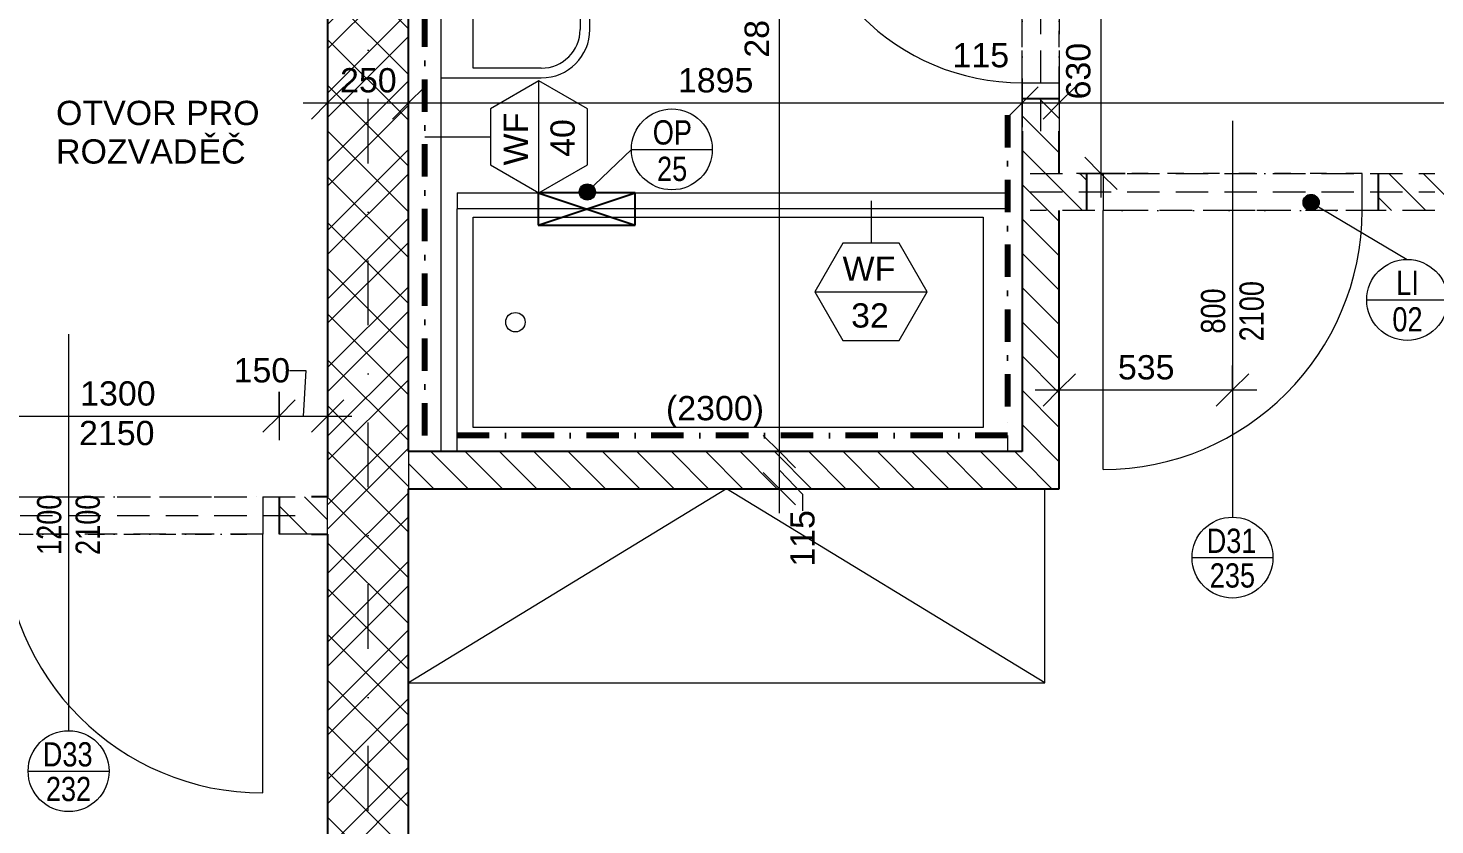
# Model space of a CAD drawing. Header units: millimetres. Extents: x -7705 to 38927, y -2985 to 72287.
# Drawn here: x -902 to 3443, y 59916 to 62379 of the extents above; entities that cross this region are included whole.
import ezdxf

# ---------------------------------------------------------------- set-up
doc = ezdxf.new("R2010")
doc.units = ezdxf.units.MM
for name, pattern in [('HA_Dash_3mm-S1mm', [150, 100, -50]), ('HA_DashDot_10mm-S3mm', [500, 200, -150, 0, -150]), ('HA_DashDot_2_2mm-S0_6mm', [110, 50, -30, 0, -30]), ('HA_DashDot_4mm-S1mm', [200, 100, -50, 0, -50])]:
    doc.linetypes.add(name, pattern=pattern)
for name, color, linetype, lineweight in [('A-____-____-DIMS', 9, 'Continuous', 5), ('A-____-____-DIMS-50', 9, 'Continuous', 5), ('A-____-____-IDEN', 9, 'Continuous', 9), ('A-DETL-____-OTLN', 9, 'Continuous', 25), ('A-DOOR-____-IDEN', 9, 'Continuous', 9), ('A-DOOR-____-MCUT', 9, 'HA_DashDot_2_2mm-S0_6mm', 9), ('A-DOOR-____-OTLN', 9, 'Continuous', 9), ('A-DOOR-FRAM-MCUT', 9, 'Continuous', 9), ('A-GENM-____-HDLN', 9, 'HA_Dash_3mm-S1mm', 9), ('A-GENM-____-IDEN', 9, 'Continuous', 9), ('A-GENM-____-OTLN', 9, 'Continuous', 9), ('A-WALL-____-IDEN', 9, 'Continuous', 9), ('A-WALL-____-MCUT', 9, 'Continuous', 25), ('A-WALL-____-PATT', 9, 'Continuous', 25), ('I-FURN-____-OTLN', 9, 'Continuous', 9), ('I-WALL-____-MCUT', 9, 'Continuous', 25), ('I-WALL-____-OTLN', 9, 'Continuous', 9), ('P-SANR-FIXT-OTLN', 9, 'Continuous', 9), ('S-GRID-____-OTLN', 9, 'Continuous', 5)]:
    doc.layers.add(name, color=color, linetype=linetype, lineweight=lineweight)
doc.styles.add('Arial_1', font='arial.ttf', dxfattribs={"height": 75})
doc.styles.add('Arial_2', font='arial.ttf', dxfattribs={"width": 0.8, "height": 75})
doc.dimstyles.new('Inner_Dimensions', dxfattribs={"dimscale": 304.8, "dimtxt": 76.519455, "dimasz": 0.328084, "dimexe": 0.246063, "dimexo": 0.0625, "dimgap": 0.032808, "dimtad": 1, "dimdec": 0, "dimzin": 0, "dimdsep": 46, "dimtxsty": 'Arial_1', "dimblk1": 'OBLIQUE', "dimblk2": 'OBLIQUE', "dimsah": 1, "dimcen": 0.09, "dimdle": 0.246063, "dimazin": 0, "dimtfac": 1, "dimtdec": 4, "dimtix": 1, "dimtmove": 0, "dimatfit": 3, "dimfxl": 0.246063, "dimfxlon": 1, "dimtvp": 1, "dimtolj": 1, "dimtzin": 0, "dimlwd": 9, "dimlwe": 9, "dimarcsym": 2})
doc.dimstyles.new('Inner_Dimensions_1', dxfattribs={"dimscale": 304.8, "dimtxt": 76.519455, "dimasz": 0.328084, "dimexe": 0.246063, "dimexo": 0.0625, "dimgap": 0.032808, "dimtad": 1, "dimdec": 0, "dimzin": 0, "dimdsep": 46, "dimtxsty": 'Arial_1', "dimblk1": 'OBLIQUE', "dimblk2": 'OBLIQUE', "dimsah": 1, "dimcen": 0.09, "dimdle": 0.246063, "dimazin": 0, "dimtfac": 1, "dimtdec": 4, "dimtix": 1, "dimtmove": 2, "dimatfit": 3, "dimfxl": 0.246063, "dimfxlon": 1, "dimtvp": 1, "dimtolj": 1, "dimtzin": 0, "dimlwd": 9, "dimlwe": 9, "dimarcsym": 2})
doc.dimstyles.new('Inner_Dimensions_2', dxfattribs={"dimscale": 304.8, "dimtxt": 76.519455, "dimasz": 0.328084, "dimexe": 0.246063, "dimexo": 0.0625, "dimgap": 0.032808, "dimtad": 1, "dimdec": 0, "dimzin": 0, "dimdsep": 46, "dimtxsty": 'Arial_1', "dimblk1": 'OBLIQUE', "dimblk2": 'OBLIQUE', "dimsah": 1, "dimcen": 0.09, "dimdle": 0.246063, "dimazin": 0, "dimtfac": 1, "dimtdec": 4, "dimtix": 1, "dimtmove": 1, "dimatfit": 3, "dimfxl": 0.246063, "dimfxlon": 1, "dimtvp": 1, "dimtolj": 1, "dimtzin": 0, "dimlwd": 9, "dimlwe": 9, "dimarcsym": 2})
pattern_1 = [(135, (0, 0), (-53.03301, -53.03301), [])]

# ---------------------------------------------------------------- blocks, each defined once
blk = doc.blocks.new('HA_DR_Single_Swing_Solid - In_BJ_800x2100-2000414-DPS_1NP-D')
at = {"layer": 'A-DOOR-____-MCUT'}
for p, q in [((-400, 57.5), (400, 57.5)), ((-400, -57.5), (400, -57.5))]:
    blk.add_line(p, q, dxfattribs=at)
at = {"layer": 'A-DOOR-____-OTLN', "lineweight": 5}
blk.add_line((400, 857.5), (400, 57.5), dxfattribs=at)
blk.add_arc((400, 57.5), 800, 90, 180, dxfattribs=at)
at = {"layer": 'A-DOOR-FRAM-MCUT'}
for p, q in [((-400, 57.5), (-400, -57.5)), ((400, -57.5), (400, 57.5))]:
    blk.add_line(p, q, dxfattribs=at)
blk = doc.blocks.new('HA_DR_Single_Swing_Solid - In_BJ_700x2100-2000418-DPS_1NP-D')
at = {"layer": 'A-DOOR-____-MCUT'}
for p, q in [((-350, 57.5), (350, 57.5)), ((-350, -57.5), (350, -57.5))]:
    blk.add_line(p, q, dxfattribs=at)
at = {"layer": 'A-DOOR-____-OTLN', "lineweight": 5}
blk.add_line((350, 757.5), (350, 57.5), dxfattribs=at)
blk.add_arc((350, 57.5), 700, 90, 180, dxfattribs=at)
at = {"layer": 'A-DOOR-FRAM-MCUT'}
for p, q in [((-350, 57.5), (-350, -57.5)), ((350, -57.5), (350, 57.5))]:
    blk.add_line(p, q, dxfattribs=at)
blk = doc.blocks.new('HA_DR_Double_Swing_Solid - In_BJ_1200x2100_800-1652993-DPS_1NP-D')
at = {"layer": 'A-DOOR-____-MCUT'}
for p, q in [((-600, 57.5), (600, 57.5)), ((-600, -57.5), (600, -57.5))]:
    blk.add_line(p, q, dxfattribs=at)
at = {"layer": 'A-DOOR-____-OTLN', "lineweight": 5}
for p, q in [((-253.6, -257.5), (-599.9, -57.5)), ((600, -857.5), (600, -57.5))]:
    blk.add_line(p, q, dxfattribs=at)
for centre, radius, start, end in [((-600, -57.5), 400, 330, 0), ((600, -57.5), 800, 180, 270)]:
    blk.add_arc(centre, radius, start, end, dxfattribs=at)
at = {"layer": 'A-DOOR-FRAM-MCUT'}
for p, q in [((-600, -57.5), (-600, 57.5)), ((600, 57.5), (600, -57.5))]:
    blk.add_line(p, q, dxfattribs=at)
blk = doc.blocks.new('ABMV_Bathtub_Generic - 800x1700-V4-DPS_1NP-D')
at = {"layer": 'P-SANR-FIXT-OTLN'}
for p, q in [((750, 1700), (800, 1700)), ((750, 1700), (800, 1700)), ((75, 50), (75, 1625)), ((75, 1625), (725, 1625)), ((75, 1625), (725, 1625)), ((75, 50), (75, 1625)), ((725, 1625), (725, 50)), ((725, 1625), (725, 50)), ((725, 50), (75, 50)), ((725, 50), (75, 50)), ((800, 0), (50, 0)), ((800, 0), (50, 0))]:
    blk.add_line(p, q, dxfattribs=at)
blk.add_circle((400, 180), 30, dxfattribs=at)
blk = doc.blocks.new('ABMV_WashBasin_Generic - 550x460-1459494-DPS_1NP-D')
at = {"layer": 'P-SANR-FIXT-OTLN'}
for p, q in [((250, 510), (0, 510)), ((0, 480), (250, 480)), ((-150, 360), (-150, 50)), ((-120, 150), (-120, 360)), ((370, 360), (370, 150)), ((400, 50), (400, 360)), ((370, 150), (-120, 150))]:
    blk.add_line(p, q, dxfattribs=at)
for centre, radius, start, end in [((0, 360), 150, 90, 180), ((0, 360), 120, 90, 180), ((250, 360), 150, 360, 90), ((250, 360), 120, 360, 90), ((125, 200), 20, 90, 270), ((125, 200), 20, 270, 90)]:
    blk.add_arc(centre, radius, start, end, dxfattribs=at)
blk = doc.blocks.new('NAB_Šatní_skříň_ADNS - 600x2000xšířka-1653378-DPS_1NP-D')
at = {"layer": 'I-FURN-____-OTLN'}
for p, q in [((0, 600), (982.5, 0)), ((0, 600), (0, 0)), ((1964.9, 600), (0.1, 600)), ((982.5, 0), (1965, 600))]:
    blk.add_line(p, q, dxfattribs=at)
blk = doc.blocks.new('HA_GM_Tiling_LineBased - Generic Tiles-1951463-DPS_1NP-D')
at = {"layer": 'A-GENM-____-OTLN', "linetype": 'HA_DashDot_4mm-S1mm', "lineweight": 80}
blk.add_line((50, -50), (1040, -50), dxfattribs=at)
blk = doc.blocks.new('HA_GM_Tiling_LineBased - Generic Tiles-1951464-DPS_1NP-D')
at = {"layer": 'A-GENM-____-OTLN', "linetype": 'HA_DashDot_4mm-S1mm', "lineweight": 80}
blk.add_line((50, -50), (1850, -50), dxfattribs=at)
blk = doc.blocks.new('HA_GM_Tiling_LineBased - Generic Tiles-1951465-DPS_1NP-D')
at = {"layer": 'A-GENM-____-OTLN', "linetype": 'HA_DashDot_4mm-S1mm', "lineweight": 80}
blk.add_line((50, -50), (2070, -50), dxfattribs=at)
blk = doc.blocks.new('TB_Porotherm KP11_5_1500mm - TB_Porotherm KP11_5_1500mm-1841486-DPS_1NP-D')
at = {"layer": 'A-GENM-____-HDLN'}
for p, q in [((-750, 57.5), (750, 57.5)), ((-750, 0), (750, 0)), ((750, -57.5), (-750, -57.5))]:
    blk.add_line(p, q, dxfattribs=at)
blk = doc.blocks.new('TB_Porotherm KP11_5_1250mm - TB_Porotherm KP11_5_1250mm-1840670-DPS_1NP-D')
at = {"layer": 'A-GENM-____-HDLN'}
for p, q in [((-625, 57.5), (625, 57.5)), ((-625, 0), (625, 0)), ((625, -57.5), (-625, -57.5))]:
    blk.add_line(p, q, dxfattribs=at)
blk = doc.blocks.new('TB_Porotherm KP11_5_1000mm - TB_Porotherm KP11_5_1000mm-1834151-DPS_1NP-D')
at = {"layer": 'A-GENM-____-HDLN'}
for p, q in [((-500, 57.5), (500, 57.5)), ((-500, 0), (500, 0)), ((500, -57.5), (-500, -57.5))]:
    blk.add_line(p, q, dxfattribs=at)
blk = doc.blocks.new('DIMBLOCK15-DPS_1NP-D')
at = {"layer": 'A-____-____-DIMS-50', "lineweight": 9}
for p, q in [((23.2, 62222.7), (23.2, 62072.7)), ((23.2, 62147.7), (23.2, 62222.7)), ((273.2, 62222.7), (273.2, 62072.7)), ((273.2, 62147.7), (273.2, 62222.7)), ((23.2, 62147.7), (73.2, 62197.7)), ((273.2, 62147.7), (323.2, 62197.7)), ((-51.8, 62147.7), (273.2, 62147.7)), ((23.2, 62147.7), (-26.8, 62097.7)), ((273.2, 62147.7), (223.2, 62097.7))]:
    blk.add_line(p, q, dxfattribs=at)
at = {"layer": 'A-____-____-DIMS-50', "color": 0, "lineweight": 9, "insert": (61.7, 62255.1), "char_height": 75, "width": 207.662, "attachment_point": 1, "line_spacing_factor": 0.941778, "style": 'Arial_1'}
blk.add_mtext('250', dxfattribs=at)
blk = doc.blocks.new('_Oblique')
at = {"color": 0, "linetype": 'ByBlock', "lineweight": -2}
blk.add_line((-0.5, -0.5), (0.5, 0.5), dxfattribs=at)
blk = doc.blocks.new('DIMBLOCK16-DPS_1NP-D')
at = {"layer": 'A-____-____-DIMS-50', "lineweight": 9}
for p, q in [((273.2, 62222.7), (273.2, 62072.7)), ((273.2, 62147.7), (273.2, 62222.7)), ((2168.2, 62222.7), (2168.2, 62072.7)), ((2168.2, 62147.7), (2168.2, 62222.7)), ((273.2, 62147.7), (323.2, 62197.7)), ((2168.2, 62147.7), (2218.2, 62197.7)), ((273.2, 62147.7), (223.2, 62097.7)), ((273.2, 62147.7), (2168.2, 62147.7)), ((2168.2, 62147.7), (2118.2, 62097.7))]:
    blk.add_line(p, q, dxfattribs=at)
at = {"layer": 'A-____-____-DIMS-50', "color": 0, "lineweight": 9, "insert": (1105.3, 62255.1), "char_height": 75, "width": 276.883, "attachment_point": 1, "line_spacing_factor": 0.941778, "style": 'Arial_1'}
blk.add_mtext('1895', dxfattribs=at)
blk = doc.blocks.new('DIMBLOCK17-DPS_1NP-D')
at = {"layer": 'A-____-____-DIMS-50', "lineweight": 9}
for p, q in [((2168.2, 62222.7), (2168.2, 62072.7)), ((2168.2, 62147.7), (2168.2, 62222.7)), ((2283.2, 62222.7), (2283.2, 62072.7)), ((2283.2, 62147.7), (2283.2, 62222.7)), ((2168.2, 62147.7), (2218.2, 62197.7)), ((2283.2, 62147.7), (2333.2, 62197.7)), ((2168.2, 62147.7), (2118.2, 62097.7)), ((2168.2, 62147.7), (2283.2, 62147.7)), ((2283.2, 62147.7), (2233.2, 62097.7))]:
    blk.add_line(p, q, dxfattribs=at)
at = {"layer": 'A-____-____-DIMS-50', "color": 0, "lineweight": 9, "insert": (1953.4, 62332.7), "char_height": 75, "width": 207.662, "attachment_point": 1, "line_spacing_factor": 0.941778, "style": 'Arial_1'}
blk.add_mtext('115', dxfattribs=at)
blk = doc.blocks.new('DIMBLOCK18-DPS_1NP-D')
at = {"layer": 'A-____-____-DIMS-50', "lineweight": 9}
for p, q in [((2283.2, 62222.7), (2283.2, 62072.7)), ((2283.2, 62147.7), (2283.2, 62222.7)), ((5573.2, 62222.7), (5573.2, 62072.7)), ((5573.2, 62147.7), (5573.2, 62222.7)), ((2283.2, 62147.7), (2333.2, 62197.7)), ((5573.2, 62147.7), (5623.2, 62197.7)), ((2283.2, 62147.7), (2233.2, 62097.7)), ((2283.2, 62147.7), (5573.2, 62147.7)), ((5573.2, 62147.7), (5523.2, 62097.7))]:
    blk.add_line(p, q, dxfattribs=at)
at = {"layer": 'A-____-____-DIMS-50', "color": 0, "lineweight": 9, "insert": (3812.8, 62255.1), "char_height": 75, "width": 276.883, "attachment_point": 1, "line_spacing_factor": 0.941778, "style": 'Arial_1'}
blk.add_mtext('3290', dxfattribs=at)
blk = doc.blocks.new('DIMBLOCK46-DPS_1NP-D')
at = {"layer": 'A-____-____-DIMS-50', "lineweight": 9}
for p, q in [((1418.6, 61069.9), (1368.6, 61119.9)), ((1343.6, 61069.9), (1493.6, 61069.9)), ((1418.6, 61069.9), (1343.6, 61069.9)), ((1418.6, 60879.9), (1418.6, 61069.9)), ((1418.6, 61069.9), (1468.6, 61019.9)), ((1418.6, 60954.9), (1368.6, 61004.9)), ((1490.6, 60937.3), (1418.6, 61012.4)), ((1343.6, 60954.9), (1493.6, 60954.9)), ((1418.6, 60954.9), (1343.6, 60954.9)), ((1418.6, 60954.9), (1468.6, 60904.9)), ((1490.6, 60887.3), (1490.6, 60937.3))]:
    blk.add_line(p, q, dxfattribs=at)
at = {"layer": 'A-____-____-DIMS-50', "color": 0, "lineweight": 9, "insert": (1452.1, 60714.3), "char_height": 75, "width": 207.662, "attachment_point": 1, "rotation": 90, "line_spacing_factor": 0.941778, "style": 'Arial_1'}
blk.add_mtext('115', dxfattribs=at)
blk = doc.blocks.new('DIMBLOCK47-DPS_1NP-D')
at = {"layer": 'A-____-____-DIMS-50', "lineweight": 9}
for p, q in [((1418.6, 61069.9), (1418.6, 63979.9)), ((1418.6, 63904.9), (1368.6, 63954.9)), ((1343.6, 63904.9), (1493.6, 63904.9)), ((1418.6, 63904.9), (1343.6, 63904.9)), ((1418.6, 63904.9), (1468.6, 63854.9)), ((1418.6, 61069.9), (1368.6, 61119.9)), ((1343.6, 61069.9), (1493.6, 61069.9)), ((1418.6, 61069.9), (1343.6, 61069.9)), ((1418.6, 61069.9), (1468.6, 61019.9))]:
    blk.add_line(p, q, dxfattribs=at)
at = {"layer": 'A-____-____-DIMS-50', "color": 0, "lineweight": 9, "insert": (1311.2, 62287.4), "char_height": 75, "width": 276.883, "attachment_point": 1, "rotation": 90, "line_spacing_factor": 0.941778, "style": 'Arial_1'}
blk.add_mtext('2835', dxfattribs=at)
blk = doc.blocks.new('HA_TAG_Door_TypeMark_wDimensions - Scale50_Right with Bouble-921060-DPS_1NP-D')
at = {"layer": 'A-DOOR-____-IDEN'}
for p, q in [((0, 5), (0, -19.5)), ((-2.5, -22), (2.5, -22))]:
    blk.add_line(p, q, dxfattribs=at)
blk.add_circle((0, -22), 2.5, dxfattribs=at)
blk = doc.blocks.new('DIMBLOCK167-DPS_1NP-D')
at = {"layer": 'A-____-____-DIMS-50', "lineweight": 9}
for p, q in [((2411.6, 62634.9), (2411.6, 61854.9)), ((2411.6, 62559.9), (2361.6, 62609.9)), ((2486.6, 62559.9), (2336.6, 62559.9)), ((2411.6, 62559.9), (2461.6, 62509.9)), ((2411.6, 62559.9), (2486.6, 62559.9)), ((2411.6, 61929.9), (2361.6, 61979.9)), ((2486.6, 61929.9), (2336.6, 61929.9)), ((2411.6, 61929.9), (2461.6, 61879.9)), ((2411.6, 61929.9), (2486.6, 61929.9))]:
    blk.add_line(p, q, dxfattribs=at)
at = {"layer": 'A-____-____-DIMS-50', "color": 0, "lineweight": 9, "insert": (2304.2, 62158.4), "char_height": 75, "width": 207.662, "attachment_point": 1, "rotation": 90, "line_spacing_factor": 0.941778, "style": 'Arial_1'}
blk.add_mtext('630', dxfattribs=at)
blk = doc.blocks.new('DIMBLOCK168-DPS_1NP-D')
at = {"layer": 'A-____-____-DIMS-50', "lineweight": 9}
for p, q in [((2283.2, 61335.6), (2283.2, 61185.6)), ((2283.2, 61260.6), (2283.2, 61335.6)), ((2283.2, 61260.6), (2333.2, 61310.6)), ((2818.2, 61335.6), (2818.2, 61185.6)), ((2818.2, 61260.6), (2818.2, 61335.6)), ((2818.2, 61260.6), (2868.2, 61310.6)), ((2208.2, 61260.6), (2893.2, 61260.6)), ((2283.2, 61260.6), (2233.2, 61210.6)), ((2818.2, 61260.6), (2768.2, 61210.6))]:
    blk.add_line(p, q, dxfattribs=at)
at = {"layer": 'A-____-____-DIMS-50', "color": 0, "lineweight": 9, "insert": (2464.2, 61368), "char_height": 75, "width": 207.662, "attachment_point": 1, "line_spacing_factor": 0.941778, "style": 'Arial_1'}
blk.add_mtext('535', dxfattribs=at)
blk = doc.blocks.new('DIMBLOCK176-DPS_1NP-D')
at = {"layer": 'A-____-____-DIMS-50', "lineweight": 9}
for p, q in [((-1426.8, 61254.8), (-1426.8, 61104.8)), ((-1426.8, 61179.8), (-1426.8, 61254.8)), ((-1426.8, 61179.8), (-1376.8, 61229.8)), ((-126.8, 61254.8), (-126.8, 61104.8)), ((-126.8, 61179.8), (-126.8, 61254.8)), ((-126.8, 61179.8), (-76.8, 61229.8)), ((-1426.8, 61179.8), (-1476.8, 61129.8)), ((-1426.8, 61179.8), (-126.8, 61179.8)), ((-126.8, 61179.8), (-176.8, 61129.8))]:
    blk.add_line(p, q, dxfattribs=at)
at = {"layer": 'A-____-____-DIMS-50', "color": 0, "lineweight": 9, "insert": (-741.1, 61287.2), "char_height": 75, "width": 276.883, "attachment_point": 1, "line_spacing_factor": 0.941778, "style": 'Arial_1'}
blk.add_mtext('1300', dxfattribs=at)
blk = doc.blocks.new('DIMBLOCK177-DPS_1NP-D')
at = {"layer": 'A-____-____-DIMS-50', "lineweight": 9}
for p, q in [((-94, 61320.3), (-44, 61320.3)), ((-44, 61320.3), (-51.8, 61179.8)), ((-126.8, 61254.8), (-126.8, 61104.8)), ((-126.8, 61179.8), (-126.8, 61254.8)), ((-126.8, 61179.8), (-76.8, 61229.8)), ((23.2, 61254.8), (23.2, 61104.8)), ((23.2, 61179.8), (23.2, 61254.8)), ((23.2, 61179.8), (73.2, 61229.8)), ((-126.8, 61179.8), (-176.8, 61129.8)), ((-126.8, 61179.8), (98.2, 61179.8)), ((23.2, 61179.8), (-26.8, 61129.8))]:
    blk.add_line(p, q, dxfattribs=at)
at = {"layer": 'A-____-____-DIMS-50', "color": 0, "lineweight": 9, "insert": (-267.1, 61358.8), "char_height": 75, "width": 207.662, "attachment_point": 1, "line_spacing_factor": 0.941778, "style": 'Arial_1'}
blk.add_mtext('150', dxfattribs=at)
blk = doc.blocks.new('HA_TAG_WA_Partitions - Group _ Type Mark-556634-DPS_1NP-D')
at = {"layer": 'A-WALL-____-IDEN'}
for p, q in [((-1.732, 3), (-3.464, 0)), ((1.732, 3), (-1.732, 3)), ((3.464, 0), (1.732, 3)), ((-3.464, 0), (3.464, 0)), ((-3.464, 0), (-1.732, -3)), ((1.732, -3), (3.464, 0)), ((-1.732, -3), (1.732, -3))]:
    blk.add_line(p, q, dxfattribs=at)
blk = doc.blocks.new('HA_TAG_GM_Products - Generic-588599-DPS_1NP-D')
at = {"layer": 'A-GENM-____-IDEN'}
blk.add_line((-2.5, 0), (2.5, 0), dxfattribs=at)
blk.add_circle((0, 0), 2.5, dxfattribs=at)

msp = doc.modelspace()

# ---------------------------------------------------------------- hatches: boundary and pattern name
at = {"layer": 'A-GENM-____-IDEN'}
h = msp.add_hatch(color=256, dxfattribs=at)
edge = h.paths.add_edge_path()
edge.add_arc((825.3, 61872.4), 25, 0, 360)
h = msp.add_hatch(color=256, dxfattribs=at)
edge = h.paths.add_edge_path()
edge.add_arc((3061, 61840), 25, 0, 360)
at = {"layer": 'A-WALL-____-PATT', "lineweight": 5}
h = msp.add_hatch(dxfattribs=at)
h.set_pattern_fill('FP_2', color=256, style=0, pattern_type=2)
h.set_pattern_definition([(45, (0, 0), (-106.066, 106.066), []), (45, (75, 0), (-106.066, 106.066), []), (315, (0, 0), (70.71068, 70.71068), [])])
h.paths.add_polyline_path([(273.2, 57279.9), (273.2, 64154.9), (23.2, 64154.9), (23.2, 57279.9)])
h = msp.add_hatch(dxfattribs=at)
h.set_pattern_fill('FP_3', color=256, style=0, pattern_type=2)
h.set_pattern_definition(pattern_1)
h.paths.add_polyline_path([(2168.2, 60954.9), (2283.2, 60954.9), (2283.2, 62159.9), (2168.2, 62159.9), (2168.2, 61069.9)])
h.paths.add_polyline_path([(2168.2, 62959.9), (2283.2, 62959.9), (2283.2, 63904.9), (2168.2, 63904.9), (2168.2, 63754.9)])
h = msp.add_hatch(dxfattribs=at)
h.set_pattern_fill('FP_3', color=256, style=0, pattern_type=2)
h.set_pattern_definition(pattern_1)
h.paths.add_polyline_path([(3268.2, 61814.9), (4173.2, 61814.9), (4173.2, 61929.9), (3268.2, 61929.9)])
h.paths.add_polyline_path([(2368.2, 61814.9), (2368.2, 61929.9), (2283.2, 61929.9), (2283.2, 61814.9)])
h.paths.add_polyline_path([(5573.2, 61814.9), (5573.2, 61929.9), (5473.2, 61929.9), (5473.2, 61814.9)])
h = msp.add_hatch(dxfattribs=at)
h.set_pattern_fill('FP_3', color=256, style=0, pattern_type=2)
h.set_pattern_definition(pattern_1)
h.paths.add_polyline_path([(273.2, 60954.9), (2168.2, 60954.9), (2168.2, 61069.9), (273.2, 61069.9)])
h = msp.add_hatch(dxfattribs=at)
h.set_pattern_fill('FP_3', color=256, style=0, pattern_type=2)
h.set_pattern_definition(pattern_1)
h.paths.add_polyline_path([(-5301.8, 60814.9), (-1426.8, 60814.9), (-1426.8, 60929.9), (-5301.8, 60929.9), (-5301.8, 60864.8)])
h.paths.add_polyline_path([(23.2, 60814.9), (23.2, 60929.9), (-126.8, 60929.9), (-126.8, 60814.9)])

# ---------------------------------------------------------------- linework, layer by layer
at = {"layer": 'A-DETL-____-OTLN'}
for p, q in [((973.5, 61869.9), (673.5, 61869.9)), ((673.5, 61869.9), (673.5, 61769.9)), ((673.5, 61769.9), (973.5, 61869.9)), ((673.5, 61869.9), (973.5, 61769.9)), ((973.5, 61769.9), (973.5, 61869.9)), ((673.5, 61769.9), (973.5, 61769.9))]:
    msp.add_line(p, q, dxfattribs=at)
at = {"layer": 'A-GENM-____-IDEN'}
for p, q in [((825.3, 61872.4), (961.5, 62003.9)), ((3061, 61840), (3357.8, 61663.8))]:
    msp.add_line(p, q, dxfattribs=at)
for centre in [(825.3, 61872.4), (3061, 61840)]:
    msp.add_circle(centre, 25, dxfattribs=at)
at = {"layer": 'A-WALL-____-IDEN'}
for p, q in [((323.2, 62042.4), (525.9, 62042.4)), ((1701.7, 61844.9), (1701.7, 61713.8))]:
    msp.add_line(p, q, dxfattribs=at)
at = {"layer": 'A-WALL-____-MCUT', "lineweight": 9}
for p, q in [((273.2, 61069.9), (273.2, 60954.9)), ((23.2, 60814.9), (23.2, 60929.9))]:
    msp.add_line(p, q, dxfattribs=at)
at = {"layer": 'I-WALL-____-MCUT'}
for p, q in [((23.2, 64154.9), (23.2, 60929.9)), ((273.2, 61069.9), (273.2, 63189.9)), ((2283.2, 62159.9), (2168.2, 62159.9)), ((2168.2, 62059.9), (2168.2, 61069.9)), ((2283.2, 61929.9), (2283.2, 62059.9)), ((2368.2, 61814.9), (2368.2, 61929.9)), ((3268.2, 61929.9), (3268.2, 61814.9)), ((2283.2, 60954.9), (2283.2, 61814.9)), ((2168.2, 61069.9), (273.2, 61069.9)), ((-126.8, 60929.9), (-126.8, 60814.9)), ((23.2, 60929.9), (-26.7, 60929.9)), ((273.2, 57279.9), (273.2, 60954.9)), ((273.2, 60954.9), (1255.6, 60954.9)), ((1255.8, 60954.9), (2283.2, 60954.9)), ((-26.7, 60814.9), (23.2, 60814.9)), ((23.2, 60814.9), (23.2, 57279.9))]:
    msp.add_line(p, q, dxfattribs=at)
at = {"layer": 'I-WALL-____-OTLN'}
for p, q in [((373.2, 63189.9), (373.2, 61069.9)), ((423.2, 61869.9), (423.2, 61819.9)), ((423.2, 61869.9), (2123.2, 61869.9)), ((2123.2, 61819.9), (423.2, 61819.9))]:
    msp.add_line(p, q, dxfattribs=at)
at = {"layer": 'S-GRID-____-OTLN', "linetype": 'HA_DashDot_10mm-S3mm', "lineweight": 9}
msp.add_line((148.2, 54959.1), (148.2, 70686.8), dxfattribs=at)

# ---------------------------------------------------------------- block references
at = {"layer": 'A-DOOR-____-IDEN', "xscale": 49.99999999999998, "yscale": 49.99999999999998, "zscale": 49.99999999999998}
for p in [(2818.2, 61842.4), (-776.8, 61182.4)]:
    msp.add_blockref('HA_TAG_Door_TypeMark_wDimensions - Scale50_Right with Bouble-921060-DPS_1NP-D', p, dxfattribs=at)
at = {"layer": 'A-DOOR-____-OTLN'}
for name, p, rotation in [('HA_DR_Single_Swing_Solid - In_BJ_700x2100-2000418-DPS_1NP-D', (2225.7, 62559.9), 90.00000000000006), ('HA_DR_Single_Swing_Solid - In_BJ_800x2100-2000414-DPS_1NP-D', (2818.2, 61872.4), 180)]:
    msp.add_blockref(name, p, dxfattribs=dict(at, rotation=rotation))
msp.add_blockref('HA_DR_Double_Swing_Solid - In_BJ_1200x2100_800-1652993-DPS_1NP-D', (-776.8, 60872.4), dxfattribs=at)
at = {"layer": 'A-GENM-____-IDEN', "xscale": 49.99999999999998, "yscale": 49.99999999999998, "zscale": 49.99999999999998}
for p in [(1086.5, 62003.9), (3357.8, 61538.8)]:
    msp.add_blockref('HA_TAG_GM_Products - Generic-588599-DPS_1NP-D', p, dxfattribs=at)
at = {"layer": 'A-GENM-____-OTLN', "linetype": 'HA_DashDot_4mm-S1mm', "lineweight": 80}
for name, p, rotation in [('HA_GM_Tiling_LineBased - Generic Tiles-1951465-DPS_1NP-D', (273.2, 61069.9), 89.99999999999991), ('HA_GM_Tiling_LineBased - Generic Tiles-1951463-DPS_1NP-D', (2173.2, 62159.9), 269.9999999999999), ('HA_GM_Tiling_LineBased - Generic Tiles-1951464-DPS_1NP-D', (2173.2, 61069.9), 180)]:
    msp.add_blockref(name, p, dxfattribs=dict(at, rotation=rotation))
at = {"layer": 'A-GENM-____-OTLN', "rotation": 90.00000000000017}
msp.add_blockref('TB_Porotherm KP11_5_1000mm - TB_Porotherm KP11_5_1000mm-1834151-DPS_1NP-D', (2225.7, 62559.9), dxfattribs=at)
at = {"layer": 'A-GENM-____-OTLN'}
for name, p in [('TB_Porotherm KP11_5_1250mm - TB_Porotherm KP11_5_1250mm-1840670-DPS_1NP-D', (2818.2, 61872.4)), ('TB_Porotherm KP11_5_1500mm - TB_Porotherm KP11_5_1500mm-1841486-DPS_1NP-D', (-776.8, 60872.4))]:
    msp.add_blockref(name, p, dxfattribs=at)
at = {"layer": 'A-WALL-____-IDEN', "xscale": 49.99999999999998, "yscale": 49.99999999999998, "zscale": 49.99999999999998, "rotation": 90.00000000000006}
msp.add_blockref('HA_TAG_WA_Partitions - Group _ Type Mark-556634-DPS_1NP-D', (675.9, 62042.4), dxfattribs=at)
at = {"layer": 'A-WALL-____-IDEN', "xscale": 49.99999999999998, "yscale": 49.99999999999998, "zscale": 49.99999999999998}
msp.add_blockref('HA_TAG_WA_Partitions - Group _ Type Mark-556634-DPS_1NP-D', (1701.7, 61563.8), dxfattribs=at)
at = {"layer": 'I-FURN-____-OTLN', "rotation": 180}
msp.add_blockref('NAB_Šatní_skříň_ADNS - 600x2000xšířka-1653378-DPS_1NP-D', (2238.2, 60954.9), dxfattribs=at)
at = {"layer": 'P-SANR-FIXT-OTLN'}
for name, p, rotation in [('ABMV_WashBasin_Generic - 550x460-1459494-DPS_1NP-D', (323.2, 62624.9), 269.9999999999999), ('ABMV_Bathtub_Generic - 800x1700-V4-DPS_1NP-D', (423.2, 61869.9), 270.0000000000004)]:
    msp.add_blockref(name, p, dxfattribs=dict(at, rotation=rotation))

# ---------------------------------------------------------------- texts
at = {"layer": 'A-____-____-IDEN', "lineweight": 5, "char_height": 75, "attachment_point": 1, "style": 'Arial_1'}
for s, insert, width in [('OTVOR PRO', (-815.6, 62154.2), 765.612), ('ĚČ', (-375.7, 62035.1), 176.371), ('ROZVAD', (-815.6, 62035.1), 533.122)]:
    msp.add_mtext(s, dxfattribs=dict(at, insert=insert, width=width))
at = {"layer": 'A-DOOR-____-IDEN', "lineweight": 5, "char_height": 75, "attachment_point": 1, "rotation": 90, "style": 'Arial_2'}
for s, insert, width in [('800', (2720.6, 61434.5), 173.164), ('2100', (2839.7, 61410.6), 230.886), ('1200', (-874.4, 60750.6), 230.886), ('2100', (-755.3, 60750.6), 230.886)]:
    msp.add_mtext(s, dxfattribs=dict(at, insert=insert, width=width))
at = {"layer": 'A-DOOR-____-IDEN', "lineweight": 5, "char_height": 75, "attachment_point": 1}
for s, insert, width, style in [('2150', (-744.5, 61164.9), 288.607, 'Arial_1'), ('D31', (2738.4, 60831.8), 189.198, 'Arial_2'), ('235', (2748, 60724.7), 173.164, 'Arial_2'), ('D33', (-856.6, 60171.8), 189.198, 'Arial_2'), ('232', (-847, 60064.7), 173.164, 'Arial_2')]:
    msp.add_mtext(s, dxfattribs=dict(at, insert=insert, width=width, style=style))
at = {"layer": 'A-GENM-____-IDEN', "lineweight": 5, "char_height": 75, "attachment_point": 1}
for s, insert, width, style in [('OP', (1027.5, 62094), 147.51, 'Arial_2'), ('25', (1040.7, 61981.3), 115.443, 'Arial_2'), ('LI', (3324, 61628.9), 86.582, 'Arial_2'), ('02', (3312, 61516.2), 115.443, 'Arial_2'), ('(2300)', (1068.3, 61241.8), 376.793, 'Arial_1')]:
    msp.add_mtext(s, dxfattribs=dict(at, insert=insert, width=width, style=style))
at = {"layer": 'A-WALL-____-IDEN', "lineweight": 5, "char_height": 75, "attachment_point": 1, "rotation": 90, "style": 'Arial_1'}
for s, insert, width in [('WF', (566.9, 61954.4), 208.439), ('40', (711.5, 61980.9), 144.304)]:
    msp.add_mtext(s, dxfattribs=dict(at, insert=insert, width=width))
at = {"layer": 'A-WALL-____-IDEN', "lineweight": 5, "char_height": 75, "attachment_point": 1, "style": 'Arial_1'}
for s, insert, width in [('WF', (1613.7, 61672.8), 208.439), ('32', (1640.2, 61528.3), 144.304)]:
    msp.add_mtext(s, dxfattribs=dict(at, insert=insert, width=width))

# ---------------------------------------------------------------- dimensions: what is measured, and where the dimension line sits
at = {"layer": 'A-____-____-DIMS', "lineweight": 9}
for base, p1, p2, dimstyle, override, picture, middle in [((1418.6, 63904.9), (1343.6, 61069.9), (1343.6, 63904.9), 'Inner_Dimensions_1', {"dimpost": '<>', "dimfxl": 2835}, 'DIMBLOCK47-DPS_1NP-D', (1361.2, 62425.9)), ((1418.6, 61069.9), (1343.6, 60954.9), (1343.6, 61069.9), 'Inner_Dimensions_2', {"dimpost": '<>', "dimfxl": 115}, 'DIMBLOCK46-DPS_1NP-D', (1502.1, 60818.1))]:
    dim = msp.add_linear_dim(base=base, p1=p1, p2=p2, angle=90, dimstyle=dimstyle, override=override, dxfattribs=at)
    dim.commit()
    dim.dimension.update_dxf_attribs({"geometry": picture, "text_midpoint": middle, "dimtype": 160, "text_rotation": 90})
dim = msp.add_linear_dim(base=(2411.6, 61929.9), p1=(2486.6, 62559.9), p2=(2486.6, 61929.9), angle=90, dimstyle='Inner_Dimensions', override={"dimpost": '<>', "dimfxl": 630}, dxfattribs=at)
dim.commit()
dim.dimension.update_dxf_attribs({"geometry": 'DIMBLOCK167-DPS_1NP-D', "text_midpoint": (2363.3, 62244.9)})
for base, p1, p2, dimstyle, override, picture, middle in [((2283.2, 62147.7), (2168.2, 62222.7), (2283.2, 62222.7), 'Inner_Dimensions_1', {"dimpost": '<>', "dimfxl": 115}, 'DIMBLOCK17-DPS_1NP-D', (2057.3, 62282.7)), ((23.2, 61179.8), (-126.8, 61254.8), (23.2, 61254.8), 'Inner_Dimensions_2', {"dimpost": '<>', "dimfxl": 150}, 'DIMBLOCK177-DPS_1NP-D', (-163.3, 61308.8)), ((-126.8, 61179.8), (-1426.8, 61254.8), (-126.8, 61254.8), 'Inner_Dimensions_1', {"dimpost": '<>', "dimfxl": 1300}, 'DIMBLOCK176-DPS_1NP-D', (-602.7, 61237.2))]:
    dim = msp.add_linear_dim(base=base, p1=p1, p2=p2, dimstyle=dimstyle, override=override, dxfattribs=at)
    dim.commit()
    dim.dimension.update_dxf_attribs({"geometry": picture, "text_midpoint": middle, "dimtype": 160})
for base, p1, p2, override, picture, middle in [((273.2, 62147.7), (23.2, 62222.7), (273.2, 62222.7), {"dimpost": '<>', "dimfxl": 250}, 'DIMBLOCK15-DPS_1NP-D', (148.2, 62196)), ((2168.2, 62147.7), (273.2, 62222.7), (2168.2, 62222.7), {"dimpost": '<>', "dimfxl": 1895}, 'DIMBLOCK16-DPS_1NP-D', (1220.7, 62196)), ((5573.2, 62147.7), (2283.2, 62222.7), (5573.2, 62222.7), {"dimpost": '<>', "dimfxl": 3290}, 'DIMBLOCK18-DPS_1NP-D', (3928.2, 62196)), ((2818.2, 61260.6), (2283.2, 61335.6), (2818.2, 61335.6), {"dimpost": '<>', "dimfxl": 535}, 'DIMBLOCK168-DPS_1NP-D', (2550.7, 61308.9))]:
    dim = msp.add_linear_dim(base=base, p1=p1, p2=p2, dimstyle='Inner_Dimensions', override=override, dxfattribs=at)
    dim.commit()
    dim.dimension.update_dxf_attribs({"geometry": picture, "text_midpoint": middle})

doc.saveas('drawing.dxf')
